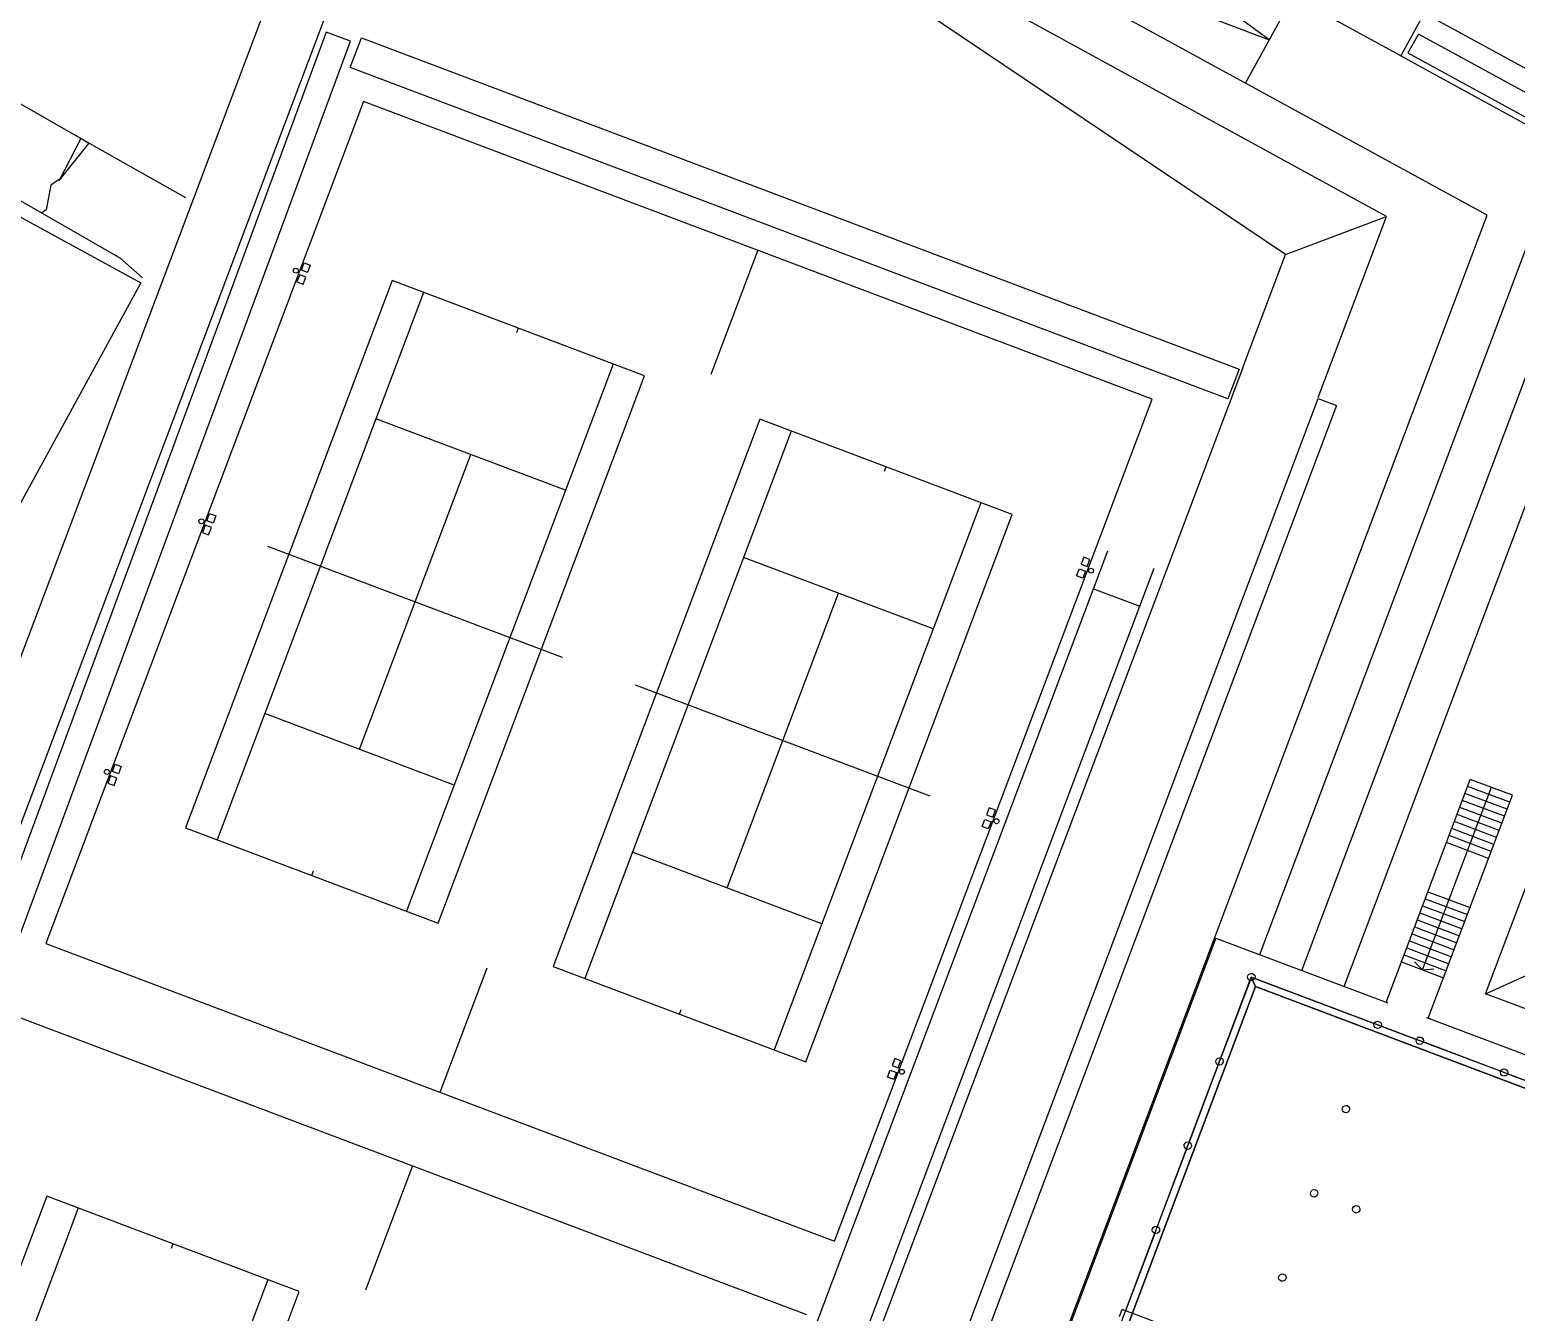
# Model space of a CAD drawing. Header units: millimetres. Extents: x 521005098 to 522149999836, y 174611071 to 175300000107.
# Drawn here: x 521886533836 to 521946951555, y 175080360017 to 175132477736 of the extents above; entities that cross this region are included whole.
import ezdxf

# ---------------------------------------------------------------- set-up
doc = ezdxf.new("R2010")
doc.units = ezdxf.units.MM
doc.header["$LTSCALE"] = 200
for name, color, linetype in [('0-35TEXT', 3, 'Continuous'), ('siteplan$0$0-35TEXT', 3, 'Continuous'), ('siteplan$0$siteplan$0$19', 1, 'Continuous'), ('siteplan$0$siteplan$0$21', 1, 'Continuous'), ('siteplan$0$siteplan$0$22', 1, 'Continuous'), ('siteplan$0$siteplan$0$25', 1, 'Continuous'), ('siteplan$0$siteplan$0$26', 1, 'Continuous'), ('siteplan$0$siteplan$0$29', 1, 'Continuous'), ('siteplan$0$siteplan$0$47', 1, 'Continuous'), ('siteplan$0$siteplan$0$48', 1, 'Continuous'), ('siteplan$0$siteplan$0$49', 1, 'Continuous'), ('siteplan$0$siteplan$0$51', 1, 'Continuous'), ('siteplan$0$siteplan$0$58', 1, 'Continuous'), ('siteplan$0$siteplan$0$60', 1, 'Continuous'), ('siteplan$0$siteplan$0$8', 1, 'Continuous')]:
    doc.layers.add(name, color=color, linetype=linetype)
doc.layers.get('siteplan$0$0-35TEXT').off()

# ---------------------------------------------------------------- blocks, each defined once
blk = doc.blocks.new('siteplan$0$siteplan')
at = {"layer": 'siteplan$0$siteplan$0$19', "color": 8}
for p, q in [((21389.064, 75027.806), (21372.354, 75037.329)), ((21379.376, 75029.433), (21390.195, 75023.21)), ((21388.611, 75028.061), (21387.731, 75026.355)), ((21388.932, 75027.853), (21388.611, 75028.061)), ((21387.731, 75026.355), (21388.932, 75027.853)), ((21392.881, 75025.645), (21389.064, 75027.806)), ((21387.395, 75026.16), (21387.203, 75025.164)), ((21387.811, 75026.45), (21387.395, 75026.16)), ((21387.828, 75026.476), (21387.811, 75026.45)), ((21387.203, 75025.164), (21387.01, 75025.029)), ((21390.195, 75023.21), (21391.119, 75022.39))]:
    blk.add_line(p, q, dxfattribs=at)
at = {"layer": 'siteplan$0$siteplan$0$21', "color": 8}
for p, q in [((21397.505, 75022.523), (21397.395, 75022.233)), ((21397.756, 75022.428), (21397.505, 75022.523)), ((21397.576, 75022.71), (21397.685, 75023.001)), ((21397.827, 75022.615), (21397.576, 75022.71)), ((21397.685, 75023.001), (21397.937, 75022.906)), ((21397.937, 75022.906), (21397.827, 75022.615)), ((21397.395, 75022.233), (21397.647, 75022.138)), ((21397.647, 75022.138), (21397.756, 75022.428)), ((21393.663, 75012.339), (21393.554, 75012.048)), ((21393.915, 75012.244), (21393.663, 75012.339)), ((21393.734, 75012.526), (21393.843, 75012.816)), ((21393.985, 75012.431), (21393.734, 75012.526)), ((21393.805, 75011.953), (21393.915, 75012.244)), ((21393.843, 75012.816), (21394.095, 75012.721)), ((21394.095, 75012.721), (21393.985, 75012.431)), ((21393.554, 75012.048), (21393.805, 75011.953)), ((21429.373, 75011.048), (21429.263, 75010.757)), ((21429.624, 75010.953), (21429.373, 75011.048)), ((21429.083, 75010.28), (21429.193, 75010.57)), ((21429.193, 75010.57), (21429.444, 75010.475)), ((21429.263, 75010.757), (21429.515, 75010.662)), ((21429.444, 75010.475), (21429.335, 75010.185)), ((21429.515, 75010.662), (21429.624, 75010.953)), ((21429.335, 75010.185), (21429.083, 75010.28)), ((21389.892, 75002.341), (21390.002, 75002.632)), ((21390.002, 75002.632), (21390.253, 75002.537)), ((21389.822, 75002.154), (21389.712, 75001.864)), ((21390.073, 75002.059), (21389.822, 75002.154)), ((21390.144, 75002.246), (21389.892, 75002.341)), ((21389.963, 75001.769), (21390.073, 75002.059)), ((21390.253, 75002.537), (21390.144, 75002.246)), ((21389.712, 75001.864), (21389.963, 75001.769)), ((21425.531, 75000.863), (21425.422, 75000.573)), ((21425.783, 75000.768), (21425.531, 75000.863)), ((21425.673, 75000.478), (21425.783, 75000.768)), ((21425.242, 75000.095), (21425.351, 75000.386)), ((21425.351, 75000.386), (21425.603, 75000.291)), ((21425.422, 75000.573), (21425.673, 75000.478)), ((21425.603, 75000.291), (21425.493, 75000)), ((21425.493, 75000), (21425.242, 75000.095)), ((21421.69, 74990.679), (21421.58, 74990.388)), ((21421.941, 74990.584), (21421.69, 74990.679)), ((21421.831, 74990.293), (21421.941, 74990.584)), ((21421.4, 74989.911), (21421.509, 74990.201)), ((21421.651, 74989.816), (21421.4, 74989.911)), ((21421.509, 74990.201), (21421.761, 74990.106)), ((21421.58, 74990.388), (21421.831, 74990.293)), ((21421.761, 74990.106), (21421.651, 74989.816))]:
    blk.add_line(p, q, dxfattribs=at)
for centre in [(21397.353, 75022.687), (21393.511, 75012.503), (21429.667, 75010.498), (21389.67, 75002.318), (21425.825, 75000.314), (21421.983, 74990.129)]:
    blk.add_circle(centre, 0.1, dxfattribs=at)
at = {"layer": 'siteplan$0$siteplan$0$22', "color": 8}
for p, q in [((21436.13, 74993.839), (21434.944, 74990.696)), ((21436.323, 74993.927), (21441.179, 74992.095)), ((21441.46, 74991.989), (21442.891, 74991.449)), ((21446.316, 74990.157), (21443.172, 74991.343)), ((21434.838, 74990.415), (21433.652, 74987.271)), ((21446.597, 74990.051), (21449.74, 74988.866)), ((21433.546, 74986.99), (21432.36, 74983.847)), ((21432.255, 74983.566), (21431.069, 74980.422))]:
    blk.add_line(p, q, dxfattribs=at)
at = {"layer": 'siteplan$0$siteplan$0$25', "color": 8}
for p in [(21430.822, 74980.194), (21436.346, 74978.432)]:
    blk.add_line(p, (21430.928, 74980.475), dxfattribs=at)
at = {"layer": 'siteplan$0$siteplan$0$26', "color": 8}
for p, q in [((21361.626, 75038.281), (21391.044, 75022.192)), ((21400.094, 75029.562), (21387.187, 74995.346)), ((21432.149, 75017.471), (21400.094, 75029.562)), ((21416.122, 75023.517), (21414.216, 75018.466)), ((21391.044, 75022.192), (21373.497, 74990.107)), ((21401.26, 75022.283), (21392.87, 75000.042)), ((21411.524, 75018.411), (21401.26, 75022.283)), ((21402.542, 75021.799), (21394.152, 74999.559)), ((21406.392, 75020.347), (21406.321, 75020.16)), ((21410.242, 75018.894), (21401.853, 74996.654)), ((21403.134, 74996.17), (21411.524, 75018.411)), ((21419.242, 74983.254), (21432.149, 75017.471)), ((21408.306, 75013.762), (21400.606, 75016.667)), ((21416.202, 75016.646), (21407.813, 74994.406)), ((21426.466, 75012.774), (21416.202, 75016.646)), ((21417.484, 75016.163), (21409.094, 74993.922)), ((21399.936, 75003.24), (21404.456, 75015.215)), ((21421.334, 75014.71), (21421.264, 75014.524)), ((21425.184, 75013.258), (21416.795, 74991.018)), ((21418.077, 74990.534), (21426.466, 75012.774)), ((21408.183, 75006.969), (21396.209, 75011.485)), ((21423.248, 75008.126), (21415.548, 75011.031)), ((21414.879, 74997.603), (21419.398, 75009.579)), ((21423.125, 75001.332), (21411.151, 75005.849)), ((21403.788, 75001.786), (21396.088, 75004.691)), ((21392.87, 75000.042), (21403.134, 74996.17)), ((21418.731, 74996.15), (21411.03, 74999.054)), ((21398.002, 74998.106), (21398.073, 74998.294)), ((21387.187, 74995.346), (21419.242, 74983.254)), ((21403.215, 74989.3), (21405.12, 74994.351)), ((21407.813, 74994.406), (21418.077, 74990.534)), ((21418.113, 74980.26), (21386.058, 74992.352)), ((21412.945, 74992.47), (21413.015, 74992.658)), ((21402.085, 74986.306), (21400.18, 74981.255)), ((21387.223, 74985.072), (21378.834, 74962.832)), ((21397.487, 74981.2), (21387.223, 74985.072)), ((21388.505, 74984.588), (21380.116, 74962.348)), ((21392.355, 74983.136), (21392.285, 74982.949)), ((21396.206, 74981.684), (21390.475, 74966.493)), ((21391.94, 74966.493), (21397.487, 74981.2))]:
    blk.add_line(p, q, dxfattribs=at)
at = {"layer": 'siteplan$0$siteplan$0$29', "color": 8}
for centre in [(21436.183, 74993.98), (21441.319, 74992.042), (21443.032, 74991.396), (21434.891, 74990.555), (21446.456, 74990.104), (21440.028, 74988.618), (21433.599, 74987.131), (21438.736, 74985.193), (21440.448, 74984.547), (21432.308, 74983.706), (21437.444, 74981.769)]:
    blk.add_arc(centre, 0.15, 69.3328, 69.33223, dxfattribs=at)
at = {"layer": 'siteplan$0$siteplan$0$47', "color": 8}
for p, q in [((21398.581, 75032.377), (21352.736, 74908.428)), ((21399.566, 75032.013), (21398.581, 75032.377)), ((21353.72, 74908.064), (21399.566, 75032.013))]:
    blk.add_line(p, q, dxfattribs=at)
at = {"layer": 'siteplan$0$siteplan$0$48', "color": 8}
for p, q in [((21442.977, 75032.301), (21442.539, 75031.543)), ((21456.938, 75024.679), (21442.977, 75032.301)), ((21399.557, 75030.941), (21400.013, 75032.149)), ((21400.013, 75032.149), (21435.688, 75018.691)), ((21442.539, 75031.543), (21456.532, 75023.904)), ((21435.233, 75017.484), (21399.557, 75030.941)), ((21435.688, 75018.691), (21435.233, 75017.484)), ((21421.541, 74971.472), (21438.898, 75017.487)), ((21439.648, 75017.204), (21422.29, 74971.189)), ((21438.898, 75017.487), (21439.648, 75017.204))]:
    blk.add_line(p, q, dxfattribs=at)
at = {"layer": 'siteplan$0$siteplan$0$49', "color": 8}
for p, q in [((21436.358, 74993.593), (21428.491, 74972.738)), ((21477.17, 74978.198), (21436.358, 74993.593))]:
    blk.add_line(p, q, dxfattribs=at)
at = {"layer": 'siteplan$0$siteplan$0$51', "color": 8}
for p, q in [((21428.104, 74972.563), (21436.183, 74993.98)), ((21428.491, 74972.738), (21436.358, 74993.593)), ((21436.183, 74993.98), (21477.276, 74978.479)), ((21436.358, 74993.593), (21477.17, 74978.198))]:
    blk.add_line(p, q, dxfattribs=at)
at = {"layer": 'siteplan$0$siteplan$0$58', "color": 8}
for p, q in [((21436.905, 75032.063), (21424.967, 75040.871)), ((21423.048, 75037.361), (21436.905, 75032.063))]:
    blk.add_line(p, q, dxfattribs=at)
at = {"layer": 'siteplan$0$siteplan$0$60', "color": 8}
blk.add_line((21456.072, 75026.116), (21427.181, 75041.916), dxfattribs=at)
at = {"layer": 'siteplan$0$siteplan$0$8', "color": 8}
for p, q in [((21342.965, 74892.467), (21401.97, 75048.889)), ((21346.058, 74893.866), (21404.096, 75047.726)), ((21445.766, 75024.937), (21404.096, 75047.726)), ((21441.675, 75024.895), (21407.463, 75043.605)), ((21437.57, 75023.341), (21407.463, 75043.605)), ((21435.945, 75030.308), (21437.865, 75033.817)), ((21442.256, 75031.416), (21439.097, 75033.143)), ((21443.206, 75033.152), (21442.256, 75031.416)), ((21442.256, 75031.416), (21456.649, 75023.544)), ((21425.02, 74969.94), (21445.766, 75024.937)), ((21437.57, 75023.341), (21441.675, 75024.895)), ((21438.896, 75017.528), (21441.675, 75024.895)), ((21436.527, 74994.892), (21447.502, 75023.988)), ((21435.823, 75018.71), (21437.57, 75023.341)), ((21391.044, 75022.192), (21373.497, 74990.107)), ((21438.239, 74994.246), (21447.897, 75019.85)), ((21435.823, 75018.71), (21418.373, 74972.447)), ((21439.951, 74993.6), (21448.64, 75016.633)), ((21445.707, 74993.305), (21453.131, 75012.984)), ((21393.896, 74914.645), (21430.358, 75011.306)), ((21395.768, 74913.939), (21432.23, 75010.6)), ((21429.774, 75009.758), (21431.646, 75009.052)), ((21441.664, 74992.954), (21445.082, 75002.016)), ((21446.794, 75001.37), (21445.082, 75002.016)), ((21443.139, 74994.273), (21445.938, 75001.693)), ((21443.376, 74992.309), (21446.794, 75001.37)), ((21446.579, 75000.799), (21444.867, 75001.445)), ((21446.686, 75001.085), (21444.974, 75001.731)), ((21446.363, 75000.229), (21444.651, 75000.874)), ((21446.471, 75000.514), (21444.759, 75001.16)), ((21446.148, 74999.658), (21444.436, 75000.304)), ((21446.256, 74999.943), (21444.544, 75000.589)), ((21445.933, 74999.087), (21444.221, 74999.733)), ((21446.041, 74999.372), (21444.328, 75000.018)), ((21445.825, 74998.802), (21444.113, 74999.448)), ((21443.252, 74997.165), (21444.964, 74996.519)), ((21443.359, 74997.45), (21445.072, 74996.804)), ((21443.037, 74996.594), (21444.749, 74995.948)), ((21443.144, 74996.879), (21444.856, 74996.233)), ((21442.821, 74996.023), (21444.533, 74995.377)), ((21442.929, 74996.309), (21444.641, 74995.663)), ((21434.745, 74995.564), (21425.649, 74971.452)), ((21434.745, 74995.564), (21441.733, 74992.928)), ((21442.606, 74995.452), (21444.318, 74994.807)), ((21442.714, 74995.738), (21444.426, 74995.092)), ((21442.391, 74994.882), (21444.103, 74994.236)), ((21442.498, 74995.167), (21444.211, 74994.521)), ((21442.283, 74994.596), (21443.995, 74993.95)), ((21443.139, 74994.273), (21442.822, 74994.603)), ((21443.139, 74994.273), (21443.595, 74994.311)), ((21445.707, 74993.305), (21448.066, 74994.371)), ((21476.528, 74981.679), (21445.707, 74993.305)), ((21443.306, 74992.335), (21477.621, 74979.391))]:
    blk.add_line(p, q, dxfattribs=at)
at = {"layer": 'siteplan$0$siteplan$0$51', "color": 8}
mesh = blk.add_polyface(dxfattribs=at)
corners = [(21397.743, 74891.224), (21397.356, 74891.049), (21399.481, 74890.568), (21399.095, 74890.393), (21460.576, 74929.02), (21460.189, 74928.846), (21465.712, 74927.082), (21465.326, 74926.907), (21438.236, 74854.242), (21437.85, 74854.068), (21439.948, 74853.596), (21439.562, 74853.422), (21379.179, 74842.436), (21378.792, 74842.261), (21384.456, 74840.446), (21384.069, 74840.271), (21382.889, 74836.291), (21382.502, 74836.117), (21432.733, 74939.523), (21432.628, 74939.242), (21432.095, 74837.962), (21431.708, 74837.787), (21433.805, 74837.317), (21433.418, 74837.142), (21410.025, 74923.785), (21409.638, 74923.61), (21411.764, 74923.129), (21411.377, 74922.954), (21470.257, 74954.684), (21469.87, 74954.51), (21473.681, 74953.393), (21473.295, 74953.218), (21477.276, 74978.478), (21477.17, 74978.198), (21478.989, 74977.833), (21478.602, 74977.658), (21478.662, 74976.968), (21478.276, 74976.793), (21483.797, 74975.025), (21483.411, 74974.85), (21469.584, 74957.236), (21428.491, 74972.738), (21469.198, 74957.062), (21385.46, 74858.664), (21384.933, 74858.542), (21387.199, 74858.008), (21386.812, 74857.833), (21420.642, 74824.006), (21420.817, 74823.619), (21426.753, 74824.651), (21426.928, 74824.264), (21432.894, 74840.931), (21433.069, 74840.545), (21384.065, 74856.24), (21384.24, 74855.853), (21396.488, 74888.747), (21396.662, 74888.361), (21408.77, 74921.308), (21408.945, 74920.921), (21461.047, 74931.119), (21461.222, 74930.733), (21417.77, 74945.167), (21417.945, 74944.78), (21470.727, 74956.782), (21470.903, 74956.397), (21436.183, 74993.98), (21436.358, 74993.593), (21428.104, 74972.563), (21476.047, 74954.478), (21475.871, 74954.864), (21464.646, 74929.441), (21464.471, 74929.827), (21459.038, 74929.279), (21458.863, 74929.666), (21410.683, 74920.266), (21410.509, 74920.652), (21398.401, 74887.705), (21398.226, 74888.092), (21385.179, 74858.769), (21386.119, 74855.145), (21385.944, 74855.531), (21434.782, 74839.899), (21434.607, 74840.285), (21428.638, 74823.619), (21428.463, 74824.006), (21420.171, 74821.907), (21419.997, 74822.294), (21425.954, 74821.682), (21425.779, 74822.068), (21428.491, 74972.738), (21428.21, 74972.844), (21385.039, 74858.822)]
mesh.append_faces([[corners[k] for k in face] for face in [(41, 40, 89), (66, 65, 90, 89), (67, 41, 90)]], dxfattribs={"vtx0": -1, "color": 8})
mesh.append_faces([[corners[k] for k in face] for face in [(44, 43, 78, 91)]], dxfattribs={"vtx0": -1, "vtx1": -1, "color": 8})
mesh.append_faces([[corners[k] for k in face] for face in [(40, 41, 67, 42)]], dxfattribs={"vtx0": -1, "vtx1": -1, "vtx3": -1, "color": 8})
mesh.append_faces([[corners[k] for k in face] for face in [(0, 1, 3, 2), (1, 0, 58, 57), (2, 3, 77, 76), (4, 5, 7, 6), (5, 4, 60, 59), (6, 7, 9, 8), (8, 9, 11, 10), (10, 11, 82, 81), (12, 13, 15, 14), (13, 12, 54, 53), (14, 15, 17, 16), (16, 17, 85, 86), (18, 19, 72, 73), (19, 18, 61, 62), (20, 21, 23, 22), (21, 20, 52, 51), (22, 23, 84, 83), (24, 25, 27, 26), (25, 24, 62, 61), (26, 27, 75, 74), (28, 29, 31, 30), (29, 28, 64, 63), (30, 31, 71, 70), (32, 33, 35, 34), (33, 32, 65, 66), (34, 35, 37, 36), (36, 37, 39, 38), (38, 39, 69, 68), (40, 42, 73, 72), (43, 44, 46, 45), (45, 46, 80, 79), (47, 48, 87, 88), (48, 47, 86, 85), (49, 50, 83, 84), (50, 49, 88, 87), (51, 52, 81, 82), (53, 54, 79, 80), (55, 56, 76, 77), (56, 55, 78, 43), (57, 58, 74, 75), (59, 60, 70, 71), (63, 64, 68, 69)]], dxfattribs={"vtx0": -1, "vtx2": -1, "color": 8})
blk = doc.blocks.new('siteplan')
at = {"layer": 'siteplan$0$0-35TEXT', "xscale": 1000, "yscale": 1000, "zscale": 1000}
blk.add_blockref('siteplan$0$siteplan', (500000000, 100000000), dxfattribs=at)

msp = doc.modelspace()

# ---------------------------------------------------------------- block references
at = {"layer": '0-35TEXT', "xscale": 1000, "yscale": 1000, "zscale": 1000}
msp.add_blockref('siteplan', (500000094.73971, 99999891.38169), dxfattribs=at)

doc.saveas('drawing.dxf')
